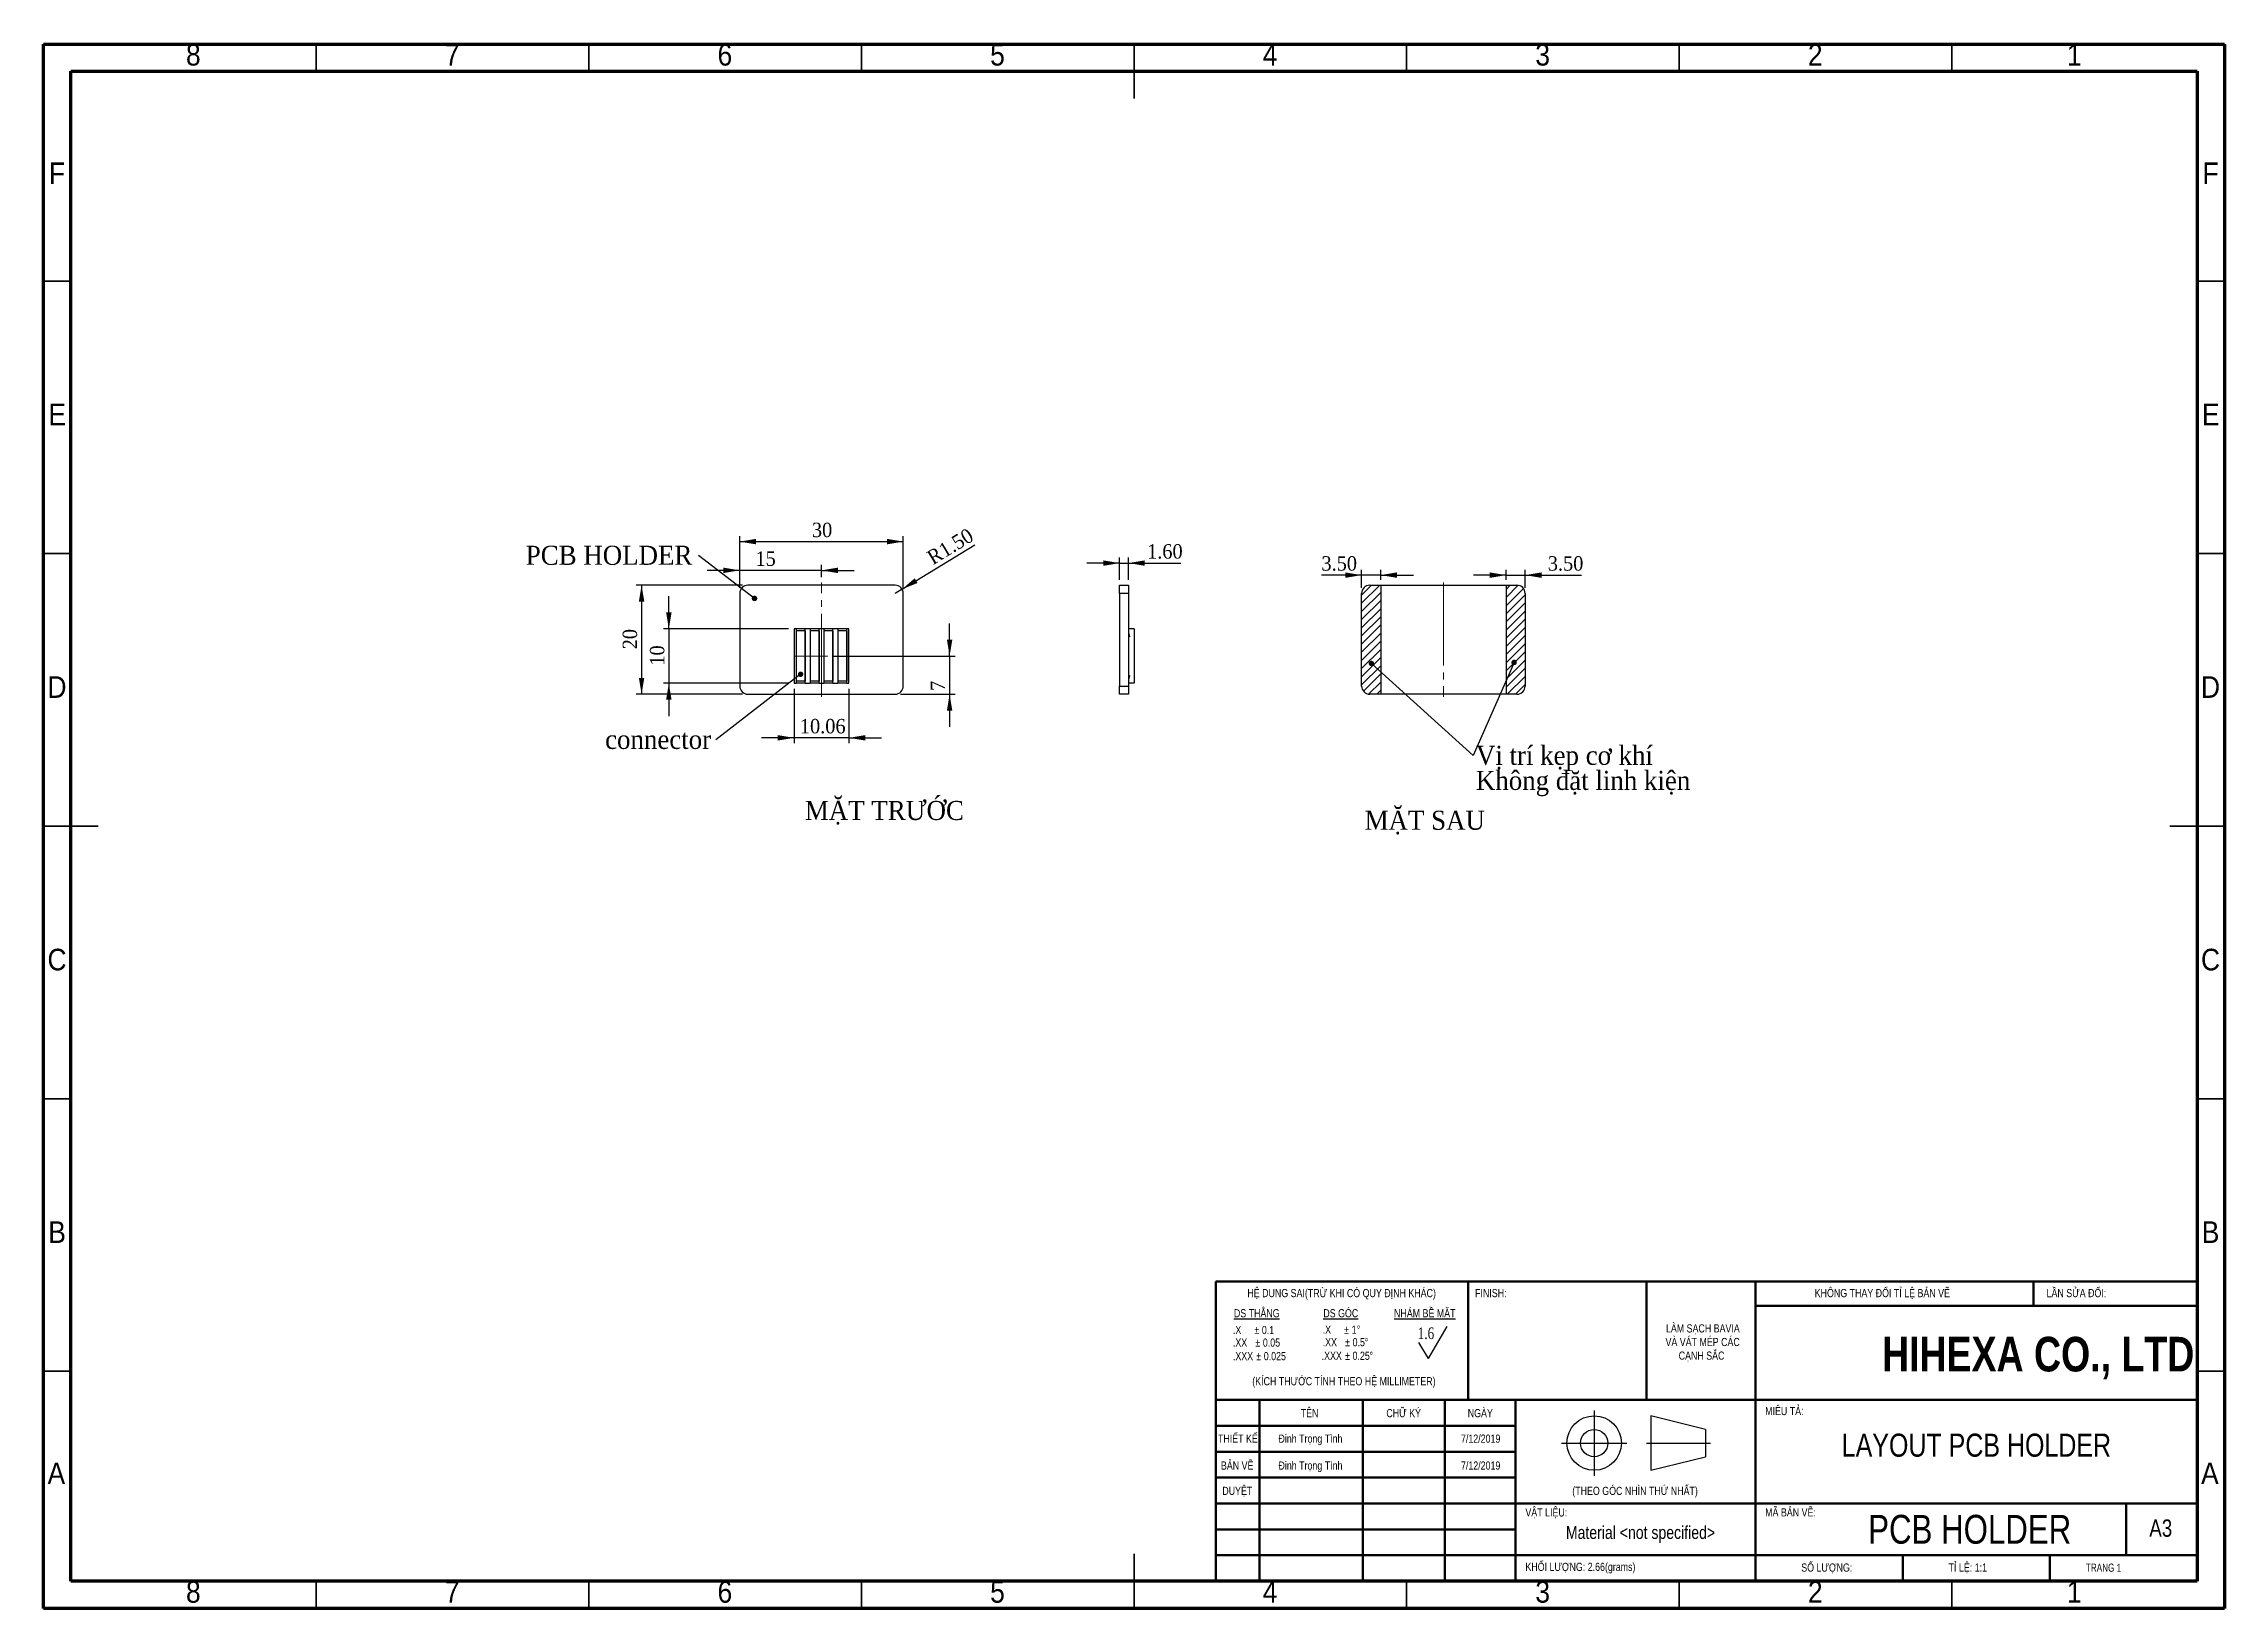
# Model space of a CAD drawing. Header units: millimetres. Extents: x 15 to 415, y 5 to 292.
import ezdxf

# ---------------------------------------------------------------- set-up
doc = ezdxf.new("R2010")
doc.units = ezdxf.units.MM
doc.linetypes.add('SLD-Center', pattern=[19.05, 15.24, -1.27, 1.27, -1.27])
doc.linetypes.add('SLD-Solid', pattern=[0])
doc.layers.add('DUONG_BAO', color=7, linetype='SLD-Solid', lineweight=25)
for name, color, linetype in [('FORMAT', 7, 'SLD-Solid'), ('KHUNG_TEN', 7, 'SLD-Solid'), ('SLD-0', 179, 'SLD-Solid')]:
    doc.layers.add(name, color=color, linetype=linetype)
doc.styles.add('SLDTEXTSTYLE0', font='TIMES.TTF', dxfattribs={"width": 0.933, "bigfont": 'bigfont'})
doc.styles.add('SLDTEXTSTYLE1', font='ARIAL.TTF', dxfattribs={"width": 0.774952, "bigfont": 'bigfont'})
doc.styles.add('SLDTEXTSTYLE2', font='ARIAL.TTF', dxfattribs={"width": 0.774952})
doc.styles.add('SLDTEXTSTYLE3', font='GOTHIC.TTF', dxfattribs={"width": 0.746341})
doc.styles.add('SLDTEXTSTYLE4', font='ARIALBD.TTF', dxfattribs={"width": 0.774952})
doc.styles.add('SLDTEXTSTYLE5', font='TIMES.TTF', dxfattribs={"width": 0.76269})
doc.styles.add('SLDTEXTSTYLE6', font='GOTHIC.TTF', dxfattribs={"width": 0.913})
doc.styles.add('SLDTEXTSTYLE7', font='TIMES.TTF', dxfattribs={"width": 0.933})
doc.styles.get("Standard").update_dxf_attribs({"font": 'TIMES.TTF'})
doc.dimstyles.new('SLDDIMSTYLE0', dxfattribs={"dimtxt": 2.446018, "dimasz": 3, "dimexe": 0, "dimexo": 0.0625, "dimgap": 0.611504, "dimtad": 1, "dimrnd": 1e-09, "dimzin": 12, "dimdsep": 46, "dimtxsty": 'SLDTEXTSTYLE7', "dimsah": 1, "dimcen": 0.09, "dimadec": 0, "dimazin": 3, "dimtfac": 1, "dimtdec": 3, "dimtofl": 0, "dimtmove": 0, "dimatfit": 3, "dimfxl": 0, "dimfrac": 2, "dimtolj": 1, "dimtzin": 12, "dimarcsym": 0})
doc.dimstyles.new('SLDDIMSTYLE1', dxfattribs={"dimtxt": 2.446018, "dimasz": 3, "dimexe": 0, "dimexo": 0.0625, "dimgap": 0.611504, "dimtad": 1, "dimrnd": 1e-09, "dimzin": 4, "dimdsep": 46, "dimtxsty": 'SLDTEXTSTYLE7', "dimsah": 1, "dimcen": 0, "dimadec": 0, "dimazin": 1, "dimtfac": 1, "dimtdec": 3, "dimtofl": 0, "dimtmove": 0, "dimatfit": 3, "dimfxl": 0, "dimfrac": 2, "dimtolj": 1, "dimtzin": 12, "dimarcsym": 0})
doc.dimstyles.new('SLDDIMSTYLE2', dxfattribs={"dimtxt": 2.446018, "dimasz": 3, "dimexe": 0, "dimexo": 0.0625, "dimgap": 0.611504, "dimtad": 1, "dimrnd": 1e-09, "dimzin": 12, "dimdsep": 46, "dimtxsty": 'SLDTEXTSTYLE7', "dimsah": 1, "dimcen": 0.09, "dimadec": 0, "dimazin": 3, "dimtfac": 1, "dimtdec": 3, "dimtmove": 0, "dimatfit": 0, "dimfxl": 0, "dimfrac": 2, "dimtolj": 1, "dimtzin": 12, "dimarcsym": 0})
doc.dimstyles.new('SLDDIMSTYLE3', dxfattribs={"dimtxt": 0.18, "dimasz": 1, "dimexe": 0, "dimexo": 0.0625, "dimgap": 0, "dimtad": 0, "dimtih": 1, "dimtoh": 1, "dimdec": 0, "dimrnd": 1e-09, "dimzin": 0, "dimdsep": 46, "dimtxsty": 'Standard', "dimblk1": 'DOT', "dimblk2": 'DOT', "dimsah": 1, "dimcen": 0.09, "dimadec": 0, "dimazin": 0, "dimtfac": 1, "dimtdec": 0, "dimtofl": 0, "dimtmove": 0, "dimatfit": 3, "dimldrblk": 'DOT', "dimfxl": 0, "dimfrac": 2, "dimtolj": 1, "dimtzin": 0, "dimarcsym": 0})
doc.dimstyles.new('SLDDIMSTYLE4', dxfattribs={"dimtxt": 2.446018, "dimasz": 3, "dimexe": 0, "dimexo": 0.0625, "dimgap": 0.611504, "dimtad": 1, "dimrnd": 1e-09, "dimzin": 4, "dimdsep": 46, "dimtxsty": 'SLDTEXTSTYLE7', "dimsah": 1, "dimcen": 0.09, "dimadec": 0, "dimazin": 1, "dimtfac": 1, "dimtdec": 3, "dimtmove": 0, "dimatfit": 0, "dimfxl": 0, "dimfrac": 2, "dimtolj": 1, "dimtzin": 12, "dimarcsym": 0})

# ---------------------------------------------------------------- blocks, each defined once
blk = doc.blocks.new('SW_NOTE_0')
at = {"color": 0, "linetype": 'Continuous', "lineweight": 0, "char_height": 1.5, "attachment_point": 2}
for s, insert, style in [('LÀM SẠCH BAVIA ', (7.13, 1.93), 'SLDTEXTSTYLE1'), ('VÀ VÁT MÉP CÁC ', (7.09, -0.57), 'SLDTEXTSTYLE2'), ('CẠNH SẮC', (6.89, -3.07), 'SLDTEXTSTYLE1')]:
    blk.add_mtext(s, dxfattribs=dict(at, insert=insert, style=style))
blk = doc.blocks.new('SW_NOTE_0_1')
at = {"layer": 'SLD-0', "color": 0, "char_height": 1.5, "attachment_point": 1, "style": 'SLDTEXTSTYLE2'}
for s, insert in [('.X     ', (0, 1.93)), ('%%p', (3.93, 1.93)), ('0.1', (5.31, 1.93))]:
    blk.add_mtext(s, dxfattribs=dict(at, insert=insert))
blk = doc.blocks.new('SW_NOTE_0_2')
at = {"layer": 'SLD-0', "color": 0, "char_height": 1.5, "attachment_point": 1, "style": 'SLDTEXTSTYLE2'}
for s, insert in [('.XX   ', (0, 1.93)), ('%%p', (4.1, 1.93)), ('0.05', (5.49, 1.93))]:
    blk.add_mtext(s, dxfattribs=dict(at, insert=insert))
blk = doc.blocks.new('SW_NOTE_0_3')
at = {"layer": 'SLD-0', "color": 0, "char_height": 1.5, "attachment_point": 1, "style": 'SLDTEXTSTYLE2'}
for s, insert in [('.XXX ', (0, 1.93)), ('%%p', (4.28, 1.93)), ('0.025', (5.66, 1.93))]:
    blk.add_mtext(s, dxfattribs=dict(at, insert=insert))
blk = doc.blocks.new('SW_NOTE_0_4')
at = {"layer": 'SLD-0', "color": 0, "char_height": 1.5, "attachment_point": 1, "style": 'SLDTEXTSTYLE2'}
for s, insert in [('.X     ', (0, 1.93)), ('%%p', (3.93, 1.93)), ('1', (5.31, 1.93)), ('%%d', (6.25, 1.93))]:
    blk.add_mtext(s, dxfattribs=dict(at, insert=insert))
blk = doc.blocks.new('SW_NOTE_0_5')
at = {"layer": 'SLD-0', "color": 0, "char_height": 1.5, "attachment_point": 1, "style": 'SLDTEXTSTYLE2'}
for s, insert in [('.XX   ', (0, 1.93)), ('%%p', (4.1, 1.93)), ('0.5', (5.49, 1.93)), ('%%d', (7.71, 1.93))]:
    blk.add_mtext(s, dxfattribs=dict(at, insert=insert))
blk = doc.blocks.new('SW_NOTE_0_6')
at = {"layer": 'SLD-0', "color": 0, "char_height": 1.5, "attachment_point": 1, "style": 'SLDTEXTSTYLE2'}
for s, insert in [('.XXX ', (0, 1.93)), ('%%p', (4.28, 1.93)), ('0.25', (5.66, 1.93)), ('%%d', (8.77, 1.93))]:
    blk.add_mtext(s, dxfattribs=dict(at, insert=insert))
blk = doc.blocks.new('SW_NOTE_0_7')
at = {"layer": 'SLD-0', "color": 0}
for q in [(5.43, 2.94), (0.24, 0)]:
    blk.add_line((1.97, -2.94), q, dxfattribs=at)
at = {"layer": 'SLD-0', "color": 0, "insert": (0, 2.78), "char_height": 2.117, "attachment_point": 1, "style": 'SLDTEXTSTYLE5'}
blk.add_mtext('1.6', dxfattribs=at)
blk = doc.blocks.new('_D')
at = {"layer": 'SLD-0'}
for p, q in [((142.68, 192.21), (142.68, 201.71)), ((142.68, 200.71), (172.68, 200.71)), ((172.68, 192.21), (172.68, 201.71))]:
    blk.add_line(p, q, dxfattribs=at)
for points in [[(142.68, 200.71), (145.68, 200.21), (145.68, 201.21)], [(172.68, 200.71), (169.68, 201.21), (169.68, 200.21)]]:
    blk.add_solid(points, dxfattribs=at)
at = {"layer": 'SLD-0', "insert": (155.92, 204.18), "char_height": 2.646, "attachment_point": 1, "style": 'SLDTEXTSTYLE7'}
blk.add_mtext('30', dxfattribs=at)
blk = doc.blocks.new('_D_1')
at = {"layer": 'SLD-0'}
for p, q in [((143.18, 192.71), (123.68, 192.71)), ((124.68, 192.71), (124.68, 172.71)), ((143.18, 172.71), (123.68, 172.71))]:
    blk.add_line(p, q, dxfattribs=at)
for points in [[(124.68, 192.71), (124.18, 189.71), (125.18, 189.71)], [(124.68, 172.71), (125.18, 175.71), (124.18, 175.71)]]:
    blk.add_solid(points, dxfattribs=at)
at = {"layer": 'SLD-0', "insert": (121.21, 180.95), "char_height": 2.646, "attachment_point": 1, "rotation": 90, "style": 'SLDTEXTSTYLE7'}
blk.add_mtext('20', dxfattribs=at)
blk = doc.blocks.new('_D_2')
at = {"layer": 'SLD-0'}
for q in [(185.83, 200.11), (171.18, 191.21)]:
    blk.add_line((172.47, 191.99), q, dxfattribs=at)
blk.add_solid([(172.47, 191.99), (175.29, 193.12), (174.77, 193.98)], dxfattribs=at)
at = {"layer": 'SLD-0', "insert": (176.75, 198.63), "char_height": 2.646, "attachment_point": 1, "rotation": 31.2911, "style": 'SLDTEXTSTYLE7'}
blk.add_mtext('R1.50', dxfattribs=at)
blk = doc.blocks.new('_D_3')
at = {"layer": 'SLD-0'}
for p, q in [((142.68, 192.21), (142.68, 196.44)), ((157.68, 194.21), (157.68, 196.44)), ((142.68, 195.44), (136.68, 195.44)), ((157.68, 195.44), (142.68, 195.44)), ((157.68, 195.44), (163.68, 195.44))]:
    blk.add_line(p, q, dxfattribs=at)
for points in [[(142.68, 195.44), (139.68, 195.94), (139.68, 194.94)], [(157.68, 195.44), (160.68, 194.94), (160.68, 195.94)]]:
    blk.add_solid(points, dxfattribs=at)
at = {"layer": 'SLD-0', "insert": (145.56, 198.91), "char_height": 2.646, "attachment_point": 1, "style": 'SLDTEXTSTYLE7'}
blk.add_mtext('15', dxfattribs=at)
blk = doc.blocks.new('_D_4')
at = {"layer": 'SLD-0'}
for p, q in [((181.18, 179.71), (181.18, 185.71)), ((159.86, 179.71), (182.18, 179.71)), ((181.18, 179.71), (181.18, 172.71)), ((172.18, 172.71), (182.18, 172.71)), ((181.18, 172.71), (181.18, 166.71))]:
    blk.add_line(p, q, dxfattribs=at)
for points in [[(181.18, 179.71), (181.68, 182.71), (180.68, 182.71)], [(181.18, 172.71), (180.68, 169.71), (181.68, 169.71)]]:
    blk.add_solid(points, dxfattribs=at)
at = {"layer": 'SLD-0', "insert": (177.71, 173.31), "char_height": 2.65, "attachment_point": 1, "rotation": 90, "style": 'SLDTEXTSTYLE7'}
blk.add_mtext('7', dxfattribs=at)
blk = doc.blocks.new('_D_5')
at = {"layer": 'SLD-0'}
for p, q in [((152.65, 173.71), (152.65, 163.71)), ((162.71, 173.71), (162.71, 163.71)), ((152.65, 164.71), (146.65, 164.71)), ((162.71, 164.71), (152.65, 164.71)), ((162.71, 164.71), (168.71, 164.71))]:
    blk.add_line(p, q, dxfattribs=at)
for points in [[(152.65, 164.71), (149.65, 165.21), (149.65, 164.21)], [(162.71, 164.71), (165.71, 164.21), (165.71, 165.21)]]:
    blk.add_solid(points, dxfattribs=at)
at = {"layer": 'SLD-0', "insert": (153.71, 168.18), "char_height": 2.646, "attachment_point": 1, "style": 'SLDTEXTSTYLE7'}
blk.add_mtext('10.06', dxfattribs=at)
blk = doc.blocks.new('_D_6')
at = {"layer": 'SLD-0'}
for p, q in [((129.68, 184.71), (129.68, 190.71)), ((151.65, 184.71), (128.68, 184.71)), ((129.68, 184.71), (129.68, 174.71)), ((151.65, 174.71), (128.68, 174.71)), ((129.68, 174.71), (129.68, 168.71))]:
    blk.add_line(p, q, dxfattribs=at)
for points in [[(129.68, 184.71), (130.18, 187.71), (129.18, 187.71)], [(129.68, 174.71), (129.18, 171.71), (130.18, 171.71)]]:
    blk.add_solid(points, dxfattribs=at)
at = {"layer": 'SLD-0', "insert": (126.21, 177.95), "char_height": 2.646, "attachment_point": 1, "rotation": 90, "style": 'SLDTEXTSTYLE7'}
blk.add_mtext('10', dxfattribs=at)
blk = doc.blocks.new('SW_NOTE_0_8')
at = {"layer": 'SLD-0', "color": 0, "insert": (-20.28, 1.8), "char_height": 3.5, "attachment_point": 1, "style": 'SLDTEXTSTYLE7'}
blk.add_mtext('connector', dxfattribs=at)
blk = doc.blocks.new('_Dot')
at = {"color": 0, "linetype": 'ByBlock', "lineweight": -2}
blk.add_line((-0.5, 0), (-1, 0), dxfattribs=at)
at = {"color": 0, "linetype": 'ByBlock', "const_width": 0.5}
blk.add_lwpolyline([(-0.25, 0, 1), (0.25, 0, 1)], format="xyb", close=True, dxfattribs=at)
blk = doc.blocks.new('SW_NOTE_0_9')
at = {"layer": 'SLD-0', "color": 0, "insert": (-31.71, 1.82), "char_height": 3.5, "attachment_point": 1, "style": 'SLDTEXTSTYLE7'}
blk.add_mtext('PCB HOLDER', dxfattribs=at)
blk = doc.blocks.new('_D_7')
at = {"layer": 'SLD-0'}
for p, q in [((212.37, 196.77), (206.37, 196.77)), ((212.37, 193.71), (212.37, 197.77)), ((212.37, 196.77), (213.97, 196.77)), ((213.97, 193.71), (213.97, 197.77)), ((213.97, 196.77), (223.57, 196.77))]:
    blk.add_line(p, q, dxfattribs=at)
for points in [[(212.37, 196.77), (209.37, 197.27), (209.37, 196.27)], [(213.97, 196.77), (216.97, 196.27), (216.97, 197.27)]]:
    blk.add_solid(points, dxfattribs=at)
at = {"layer": 'SLD-0', "insert": (217.4, 200.24), "char_height": 2.646, "attachment_point": 1, "style": 'SLDTEXTSTYLE7'}
blk.add_mtext('1.60', dxfattribs=at)
blk = doc.blocks.new('_D_8')
at = {"layer": 'SLD-0'}
for p, q in [((283.25, 194.56), (277.25, 194.56)), ((283.25, 193.71), (283.25, 195.56)), ((283.25, 194.56), (286.75, 194.56)), ((286.75, 192.21), (286.75, 195.56)), ((286.75, 194.56), (297.08, 194.56))]:
    blk.add_line(p, q, dxfattribs=at)
for points in [[(283.25, 194.56), (280.25, 195.06), (280.25, 194.06)], [(286.75, 194.56), (289.75, 194.06), (289.75, 195.06)]]:
    blk.add_solid(points, dxfattribs=at)
at = {"layer": 'SLD-0', "insert": (290.9, 198.03), "char_height": 2.646, "attachment_point": 1, "style": 'SLDTEXTSTYLE7'}
blk.add_mtext('3.50', dxfattribs=at)
blk = doc.blocks.new('_D_9')
at = {"layer": 'SLD-0'}
for p, q in [((256.75, 194.56), (249.38, 194.56)), ((256.75, 192.21), (256.75, 195.56)), ((260.25, 194.56), (256.75, 194.56)), ((260.25, 193.71), (260.25, 195.56)), ((260.25, 194.56), (266.25, 194.56))]:
    blk.add_line(p, q, dxfattribs=at)
for points in [[(256.75, 194.56), (253.75, 195.06), (253.75, 194.06)], [(260.25, 194.56), (263.25, 194.06), (263.25, 195.06)]]:
    blk.add_solid(points, dxfattribs=at)
at = {"layer": 'SLD-0', "insert": (249.38, 198.03), "char_height": 2.646, "attachment_point": 1, "style": 'SLDTEXTSTYLE7'}
blk.add_mtext('3.50', dxfattribs=at)
blk = doc.blocks.new('SW_NOTE_0_10')
at = {"layer": 'SLD-0', "color": 0, "char_height": 3.5, "attachment_point": 1, "style": 'SLDTEXTSTYLE0'}
for s, insert in [('Vị trí kẹp cơ khí', (0.53, 1.8)), ('Không đặt linh kiện', (0.53, -2.8))]:
    blk.add_mtext(s, dxfattribs=dict(at, insert=insert))

msp = doc.modelspace()

# ---------------------------------------------------------------- hatches: boundary and pattern name
at = {"linetype": 'Continuous'}
h = msp.add_hatch(dxfattribs=at)
h.set_pattern_fill('ANSI31', color=179, scale=0.333333, style=0)
edge = h.paths.add_edge_path(flags=0)
edge.add_line((256.748, 191.213), (256.748, 174.213))
edge.add_arc((258.248, 174.213), 1.5, 180, 270)
edge.add_line((258.248, 172.713), (260.248, 172.713))
edge.add_line((260.248, 172.713), (260.248, 192.713))
edge.add_line((260.248, 192.713), (258.248, 192.713))
edge.add_arc((258.248, 191.213), 1.5, 90, 180)
h = msp.add_hatch(dxfattribs=at)
h.set_pattern_fill('ANSI31', color=179, scale=0.333333, style=0)
edge = h.paths.add_edge_path(flags=0)
edge.add_line((283.248, 172.713), (285.248, 172.713))
edge.add_arc((285.248, 174.213), 1.5, 270, 360)
edge.add_line((286.748, 174.213), (286.748, 191.213))
edge.add_arc((285.248, 191.213), 1.5, 0, 90)
edge.add_line((285.248, 192.713), (283.248, 192.713))
edge.add_line((283.248, 192.713), (283.248, 172.713))

# ---------------------------------------------------------------- linework, layer by layer
at = {"color": 7, "linetype": 'SLD-Solid', "lineweight": 70}
for p, q in [((15, 5), (15, 292)), ((15, 292), (415, 292)), ((415, 292), (415, 5)), ((20, 10), (20, 287)), ((20, 287), (410, 287)), ((410, 287), (410, 10)), ((410, 10), (20, 10)), ((415, 5), (15, 5))]:
    msp.add_line(p, q, dxfattribs=at)
at = {"color": 7, "linetype": 'SLD-Solid', "lineweight": 35}
for p, q in [((65, 287), (65, 292)), ((115, 287), (115, 292)), ((165, 287), (165, 292)), ((215, 292.001), (215, 281.999)), ((215, 287), (215, 292)), ((265, 287), (265, 292)), ((315, 287), (315, 292)), ((365, 287), (365, 292)), ((20, 248.5), (15, 248.5)), ((410, 248.5), (415, 248.5)), ((20, 198.5), (15, 198.5)), ((410, 198.5), (415, 198.5)), ((14.999, 148.5), (25.001, 148.5)), ((20, 148.5), (15, 148.5)), ((415.001, 148.5), (404.999, 148.5)), ((410, 148.5), (415, 148.5)), ((20, 98.5), (15, 98.5)), ((410, 98.5), (415, 98.5)), ((20, 48.5), (15, 48.5)), ((410, 48.5), (415, 48.5)), ((215, 4.999), (215, 15.001)), ((65, 10), (65, 5)), ((115, 10), (115, 5)), ((165, 10), (165, 5)), ((215, 10), (215, 5)), ((265, 10), (265, 5)), ((315, 10), (315, 5)), ((365, 10), (365, 5))]:
    msp.add_line(p, q, dxfattribs=at)
at = {"color": 7, "linetype": 'SLD-Solid', "lineweight": 25}
for p, q in [((171.183, 192.713), (144.183, 192.713)), ((212.37, 192.713), (213.97, 192.713)), ((212.37, 191.213), (212.37, 192.713)), ((213.97, 192.713), (213.97, 191.213)), ((258.248, 192.713), (285.248, 192.713)), ((142.683, 191.213), (142.683, 174.213)), ((172.683, 174.213), (172.683, 191.213)), ((212.37, 191.213), (212.37, 174.213)), ((213.97, 191.213), (212.37, 191.213)), ((213.97, 191.213), (213.97, 174.213)), ((256.748, 174.213), (256.748, 191.213)), ((286.748, 191.213), (286.748, 174.213)), ((152.653, 184.713), (152.653, 174.713)), ((153.048, 184.713), (152.653, 184.713)), ((153.048, 184.713), (153.048, 174.713)), ((154.698, 184.713), (153.048, 184.713)), ((154.698, 184.313), (153.048, 184.313)), ((153.048, 184.313), (153.048, 175.113)), ((154.698, 174.713), (154.698, 184.713)), ((155.588, 184.713), (154.698, 184.713)), ((154.698, 184.313), (154.698, 175.113)), ((155.588, 184.713), (155.588, 174.713)), ((157.238, 184.713), (155.588, 184.713)), ((157.238, 184.313), (155.588, 184.313)), ((155.588, 184.313), (155.588, 175.113)), ((157.238, 174.713), (157.238, 184.713)), ((158.128, 184.713), (157.238, 184.713)), ((157.238, 184.313), (157.238, 175.113)), ((158.128, 184.713), (158.128, 174.713)), ((159.778, 184.713), (158.128, 184.713)), ((159.778, 184.313), (158.128, 184.313)), ((158.128, 184.313), (158.128, 175.113)), ((159.778, 174.713), (159.778, 184.713)), ((160.668, 184.713), (159.778, 184.713)), ((159.778, 184.313), (159.778, 175.113)), ((160.668, 184.713), (160.668, 174.713)), ((162.318, 184.713), (160.668, 184.713)), ((162.318, 184.313), (160.668, 184.313)), ((160.668, 184.313), (160.668, 175.113)), ((162.713, 184.713), (162.318, 184.713)), ((162.318, 174.713), (162.318, 184.713)), ((162.318, 184.313), (162.318, 175.113)), ((162.713, 174.713), (162.713, 184.713)), ((215.04, 184.713), (213.97, 184.713)), ((213.97, 184.063), (214.17, 183.263)), ((215.04, 184.713), (215.04, 174.713)), ((214.17, 183.263), (213.97, 183.263)), ((214.17, 176.163), (213.97, 175.363)), ((213.97, 176.163), (214.17, 176.163)), ((144.183, 172.713), (171.183, 172.713)), ((152.653, 174.713), (153.048, 174.713)), ((154.698, 175.113), (153.048, 175.113)), ((154.698, 174.713), (153.048, 174.713)), ((154.698, 174.713), (155.588, 174.713)), ((157.238, 175.113), (155.588, 175.113)), ((157.238, 174.713), (155.588, 174.713)), ((157.238, 174.713), (158.128, 174.713)), ((159.778, 175.113), (158.128, 175.113)), ((159.778, 174.713), (158.128, 174.713)), ((159.778, 174.713), (160.668, 174.713)), ((162.318, 175.113), (160.668, 175.113)), ((162.318, 174.713), (160.668, 174.713)), ((162.318, 174.713), (162.713, 174.713)), ((212.37, 174.213), (213.97, 174.213)), ((212.37, 172.713), (212.37, 174.213)), ((213.97, 172.713), (212.37, 172.713)), ((215.04, 174.713), (213.97, 174.713)), ((213.97, 174.213), (213.97, 172.713)), ((285.248, 172.713), (258.248, 172.713))]:
    msp.add_line(p, q, dxfattribs=at)
for centre, start, end in [((144.183, 191.213), 90, 180), ((171.183, 191.213), 0, 90), ((258.248, 191.213), 90, 180), ((285.248, 191.213), 0, 90), ((144.183, 174.213), 180, 270), ((171.183, 174.213), 270, 0), ((258.248, 174.213), 180, 270), ((285.248, 174.213), 270, 0)]:
    msp.add_arc(centre, 1.5, start, end, dxfattribs=at)
at = {"layer": 'DUONG_BAO'}
for p, q in [((319.806, 37.834), (309.806, 40.334)), ((309.806, 40.334), (309.806, 30.334)), ((319.806, 37.834), (319.806, 32.834)), ((309.806, 30.334), (319.806, 32.834))]:
    msp.add_line(p, q, dxfattribs=at)
for radius in [5, 2.5]:
    msp.add_circle((299.413, 35.334), radius, dxfattribs=at)
at = {"layer": 'KHUNG_TEN', "lineweight": 50}
for p, q in [((230, 65), (410, 65)), ((230, 65), (230, 10)), ((276.297, 43.25), (276.297, 65)), ((309, 65), (309, 43.25)), ((329, 65), (329, 10)), ((380, 60.5), (380, 65)), ((410, 60.5), (329, 60.5)), ((410.009, 43.25), (230.009, 43.25)), ((238, 43.25), (238, 10)), ((257, 43.25), (257, 10)), ((272, 43.25), (272, 10)), ((285, 10), (285, 43.25)), ((285, 38.5), (230, 38.5)), ((285, 33.75), (230, 33.75)), ((285, 29), (230, 29)), ((284.6, 24.25), (230, 24.25)), ((284.6, 24.25), (410, 24.25)), ((397, 14.75), (397, 24.25)), ((285, 19.5), (230, 19.5)), ((230, 14.75), (410, 14.75)), ((356, 10), (356, 14.75)), ((383, 10), (383, 14.75))]:
    msp.add_line(p, q, dxfattribs=at)
at = {"layer": 'SLD-0', "linetype": 'SLD-Center', "lineweight": 18}
for p, q in [((157.683, 172.213), (157.683, 193.213)), ((271.748, 193.213), (271.748, 172.213)), ((158.858, 179.713), (152.698, 179.713))]:
    msp.add_line(p, q, dxfattribs=at)
at = {"layer": 'SLD-0'}
for p, q in [((260.248, 192.713), (260.248, 172.713)), ((283.248, 192.713), (283.248, 172.713)), ((299.413, 41.334), (299.413, 29.334)), ((293.413, 35.334), (305.413, 35.334)), ((309.009, 35.334), (320.719, 35.334))]:
    msp.add_line(p, q, dxfattribs=at)

# ---------------------------------------------------------------- block references
at = {"color": 7, "linetype": 'Continuous', "lineweight": 0}
msp.add_blockref('SW_NOTE_0', (312.213, 55.19), dxfattribs=at)
at = {"layer": 'SLD-0'}
for name, p in [('SW_NOTE_0_9', (135.15, 198.133)), ('SW_NOTE_0_8', (138.27, 164.371)), ('SW_NOTE_0_10', (277.187, 161.451)), ('SW_NOTE_0_1', (233.143, 54.89)), ('SW_NOTE_0_4', (249.611, 54.957)), ('SW_NOTE_0_7', (267.024, 53.755)), ('SW_NOTE_0_2', (233.143, 52.59)), ('SW_NOTE_0_3', (233.143, 50.1)), ('SW_NOTE_0_6', (249.425, 50.166)), ('SW_NOTE_0_5', (249.611, 52.656))]:
    msp.add_blockref(name, p, dxfattribs=at)

# ---------------------------------------------------------------- texts
at = {"color": 7, "linetype": 'Continuous', "lineweight": 0}
for s, insert, char_height, attachment_point, style in [('8', (42.46, 292.014), 3.969, 2, 'SLDTEXTSTYLE6'), ('7', (89.96, 292.014), 3.969, 2, 'SLDTEXTSTYLE6'), ('6', (139.96, 292.014), 3.969, 2, 'SLDTEXTSTYLE6'), ('5', (189.96, 292.014), 3.969, 2, 'SLDTEXTSTYLE6'), ('4', (239.96, 292.014), 3.969, 2, 'SLDTEXTSTYLE6'), ('3', (289.96, 292.014), 3.969, 2, 'SLDTEXTSTYLE6'), ('2', (339.96, 292.014), 3.969, 2, 'SLDTEXTSTYLE6'), ('1', (387.46, 292.014), 3.969, 2, 'SLDTEXTSTYLE6'), ('F', (17.458, 270.264), 3.969, 2, 'SLDTEXTSTYLE6'), ('F', (412.458, 270.264), 3.969, 2, 'SLDTEXTSTYLE6'), ('E', (17.508, 226.014), 3.969, 2, 'SLDTEXTSTYLE6'), ('E', (412.508, 226.014), 3.969, 2, 'SLDTEXTSTYLE6'), ('D', (17.453, 176.014), 3.969, 2, 'SLDTEXTSTYLE6'), ('D', (412.453, 176.014), 3.969, 2, 'SLDTEXTSTYLE6'), ('C', (17.459, 126.014), 3.969, 2, 'SLDTEXTSTYLE6'), ('C', (412.459, 126.014), 3.969, 2, 'SLDTEXTSTYLE6'), ('B', (17.471, 76.014), 3.969, 2, 'SLDTEXTSTYLE6'), ('B', (412.471, 76.014), 3.969, 2, 'SLDTEXTSTYLE6'), ('KHÔNG THAY ĐỔI TỈ LỆ BẢN VẼ', (339.857, 63.596), 1.5, 1, 'SLDTEXTSTYLE1'), ('LẦN SỬA ĐỔI:', (382.387, 63.596), 1.5, 1, 'SLDTEXTSTYLE1'), ('FINISH:', (277.561, 63.596), 1.5, 1, 'SLDTEXTSTYLE2'), ('(KÍCH THƯỚC TÍNH THEO HỆ MILLIMETER)', (236.691, 47.425), 1.5, 1, 'SLDTEXTSTYLE1'), ('TÊN', (245.577, 41.573), 1.5, 1, 'SLDTEXTSTYLE2'), ('CHỮ KÝ', (261.289, 41.573), 1.5, 1, 'SLDTEXTSTYLE1'), ('NGÀY', (276.219, 41.573), 1.5, 1, 'SLDTEXTSTYLE2'), ('MIÊU TẢ:', (330.771, 41.959), 1.5, 1, 'SLDTEXTSTYLE1'), ('THIẾT KẾ', (230.407, 36.893), 1.5, 1, 'SLDTEXTSTYLE1'), ('Đinh Trọng Tình', (247.366, 36.892), 1.5, 2, 'SLDTEXTSTYLE1'), ('LAYOUT PCB HOLDER', (369.518, 37.059), 4.23333, 2, 'SLDTEXTSTYLE2'), ('BẢN VẼ', (230.946, 31.956), 1.5, 1, 'SLDTEXTSTYLE1'), ('A', (17.34, 31.764), 3.969, 2, 'SLDTEXTSTYLE6'), ('A', (412.34, 31.764), 3.969, 2, 'SLDTEXTSTYLE6'), ('DUYỆT', (231.198, 27.313), 1.5, 1, 'SLDTEXTSTYLE1'), ('VẬT LIỆU:', (286.796, 23.36), 1.5, 1, 'SLDTEXTSTYLE1'), ('Material <not specified>', (307.902, 20.123), 2.38125, 2, 'SLDTEXTSTYLE2'), ('MÃ BẢN VẼ:', (330.771, 23.36), 1.5, 1, 'SLDTEXTSTYLE1'), ('PCB HOLDER', (368.291, 22.155), 5.2917, 2, 'SLDTEXTSTYLE2'), ('A3', (401.229, 21.309), 3.175, 1, 'SLDTEXTSTYLE2'), ('KHỐI LƯỢNG: 2.66(grams)', (286.796, 13.371), 1.4986, 1, 'SLDTEXTSTYLE1'), ('SỐ LƯỢNG:', (337.387, 13.238), 1.5, 1, 'SLDTEXTSTYLE1'), ('TỈ LỆ: 1:1', (364.417, 13.238), 1.5, 1, 'SLDTEXTSTYLE1'), ('TRANG 1 ', (389.59, 13.22), 1.5, 1, 'SLDTEXTSTYLE3'), ('8', (42.46, 10.014), 3.969, 2, 'SLDTEXTSTYLE6'), ('7', (89.96, 10.014), 3.969, 2, 'SLDTEXTSTYLE6'), ('6', (139.96, 10.014), 3.969, 2, 'SLDTEXTSTYLE6'), ('5', (189.96, 10.014), 3.969, 2, 'SLDTEXTSTYLE6'), ('4', (239.96, 10.014), 3.969, 2, 'SLDTEXTSTYLE6'), ('3', (289.96, 10.014), 3.969, 2, 'SLDTEXTSTYLE6'), ('2', (339.96, 10.014), 3.969, 2, 'SLDTEXTSTYLE6'), ('1', (387.46, 10.014), 3.969, 2, 'SLDTEXTSTYLE6')]:
    msp.add_mtext(s, dxfattribs=dict(at, insert=insert, char_height=char_height, attachment_point=attachment_point, style=style))
at = {"layer": 'FORMAT', "insert": (352.202, 54.82), "char_height": 6.35, "attachment_point": 1, "style": 'SLDTEXTSTYLE4'}
msp.add_mtext('HIHEXA CO., LTD', dxfattribs=at)
at = {"layer": 'SLD-0'}
for s, insert, char_height, attachment_point, style in [('MẶT TRƯỚC', (154.629, 153.136), 3.5, 1, 'SLDTEXTSTYLE0'), ('MẶT SAU', (257.307, 151.342), 3.5, 1, 'SLDTEXTSTYLE0'), ('HỆ DUNG SAI(TRỪ KHI CÓ QUY ĐỊNH KHÁC)', (235.793, 63.596), 1.5, 1, 'SLDTEXTSTYLE1'), ('\\LDS THẲNG', (233.322, 59.898), 1.5, 1, 'SLDTEXTSTYLE1'), ('\\LDS GÓC', (249.727, 59.898), 1.5, 1, 'SLDTEXTSTYLE2'), ('\\LNHÁM BỀ MẶT', (262.694, 59.898), 1.5, 1, 'SLDTEXTSTYLE1'), ('7/12/2019', (278.586, 36.892), 1.5, 2, 'SLDTEXTSTYLE2'), ('Đinh Trọng Tình', (247.366, 31.956), 1.5, 2, 'SLDTEXTSTYLE1'), ('7/12/2019', (278.586, 31.956), 1.5, 2, 'SLDTEXTSTYLE2'), ('(THEO GÓC NHÌN THỨ NHẤT)', (295.387, 27.313), 1.5, 1, 'SLDTEXTSTYLE1')]:
    msp.add_mtext(s, dxfattribs=dict(at, insert=insert, char_height=char_height, attachment_point=attachment_point, style=style))

# ---------------------------------------------------------------- dimensions: what is measured, and where the dimension line sits
for base, p1, p2, dimstyle, picture, middle in [((172.683, 200.713), (142.683, 191.213), (172.683, 191.213), 'SLDDIMSTYLE0', '_D', (157.683, 200.713)), ((213.97, 196.769), (212.37, 192.713), (213.97, 192.713), 'SLDDIMSTYLE4', '_D_7', (220.482, 196.769)), ((142.683, 195.443), (157.683, 193.213), (142.683, 191.213), 'SLDDIMSTYLE2', '_D_3', (147.324, 195.443)), ((256.748, 194.561), (260.248, 192.713), (256.748, 191.213), 'SLDDIMSTYLE4', '_D_9', (252.464, 194.561)), ((286.748, 194.561), (283.248, 192.713), (286.748, 191.213), 'SLDDIMSTYLE4', '_D_8', (293.991, 194.561)), ((152.653, 164.713), (162.713, 174.713), (152.653, 174.713), 'SLDDIMSTYLE2', '_D_5', (157.683, 164.713))]:
    dim = msp.add_linear_dim(base=base, p1=p1, p2=p2, dimstyle=dimstyle, dxfattribs=at)
    dim.commit()
    dim.dimension.update_dxf_attribs({"geometry": picture, "text_midpoint": middle, "dimtype": 160})
dim = msp.add_radius_dim(center=(171.183, 191.213), mpoint=(172.465, 191.992), dimstyle='SLDDIMSTYLE1', dxfattribs=at)
dim.commit()
dim.dimension.update_dxf_attribs({"geometry": '_D_2', "text_midpoint": (182.306, 197.974), "dimtype": 164})
for base, p1, p2, dimstyle, picture, middle in [((124.683, 172.713), (144.183, 192.713), (144.183, 172.713), 'SLDDIMSTYLE0', '_D_1', (124.683, 182.713)), ((129.683, 174.713), (152.653, 184.713), (152.653, 174.713), 'SLDDIMSTYLE2', '_D_6', (129.683, 179.713)), ((181.179, 172.713), (158.858, 179.713), (171.183, 172.713), 'SLDDIMSTYLE2', '_D_4', (181.179, 174.189))]:
    dim = msp.add_linear_dim(base=base, p1=p1, p2=p2, angle=90, dimstyle=dimstyle, dxfattribs=at)
    dim.commit()
    dim.dimension.update_dxf_attribs({"geometry": picture, "text_midpoint": middle, "dimtype": 160})

# ---------------------------------------------------------------- leaders
for points in [[(145.394, 190.28), (135.15, 198.133)], [(153.844, 176.373), (138.27, 164.371)], [(258.538, 178.355), (277.187, 161.451)], [(284.716, 178.543), (277.187, 161.451)]]:
    msp.add_leader(points, dimstyle='SLDDIMSTYLE3', dxfattribs=at)

doc.saveas('drawing.dxf')
